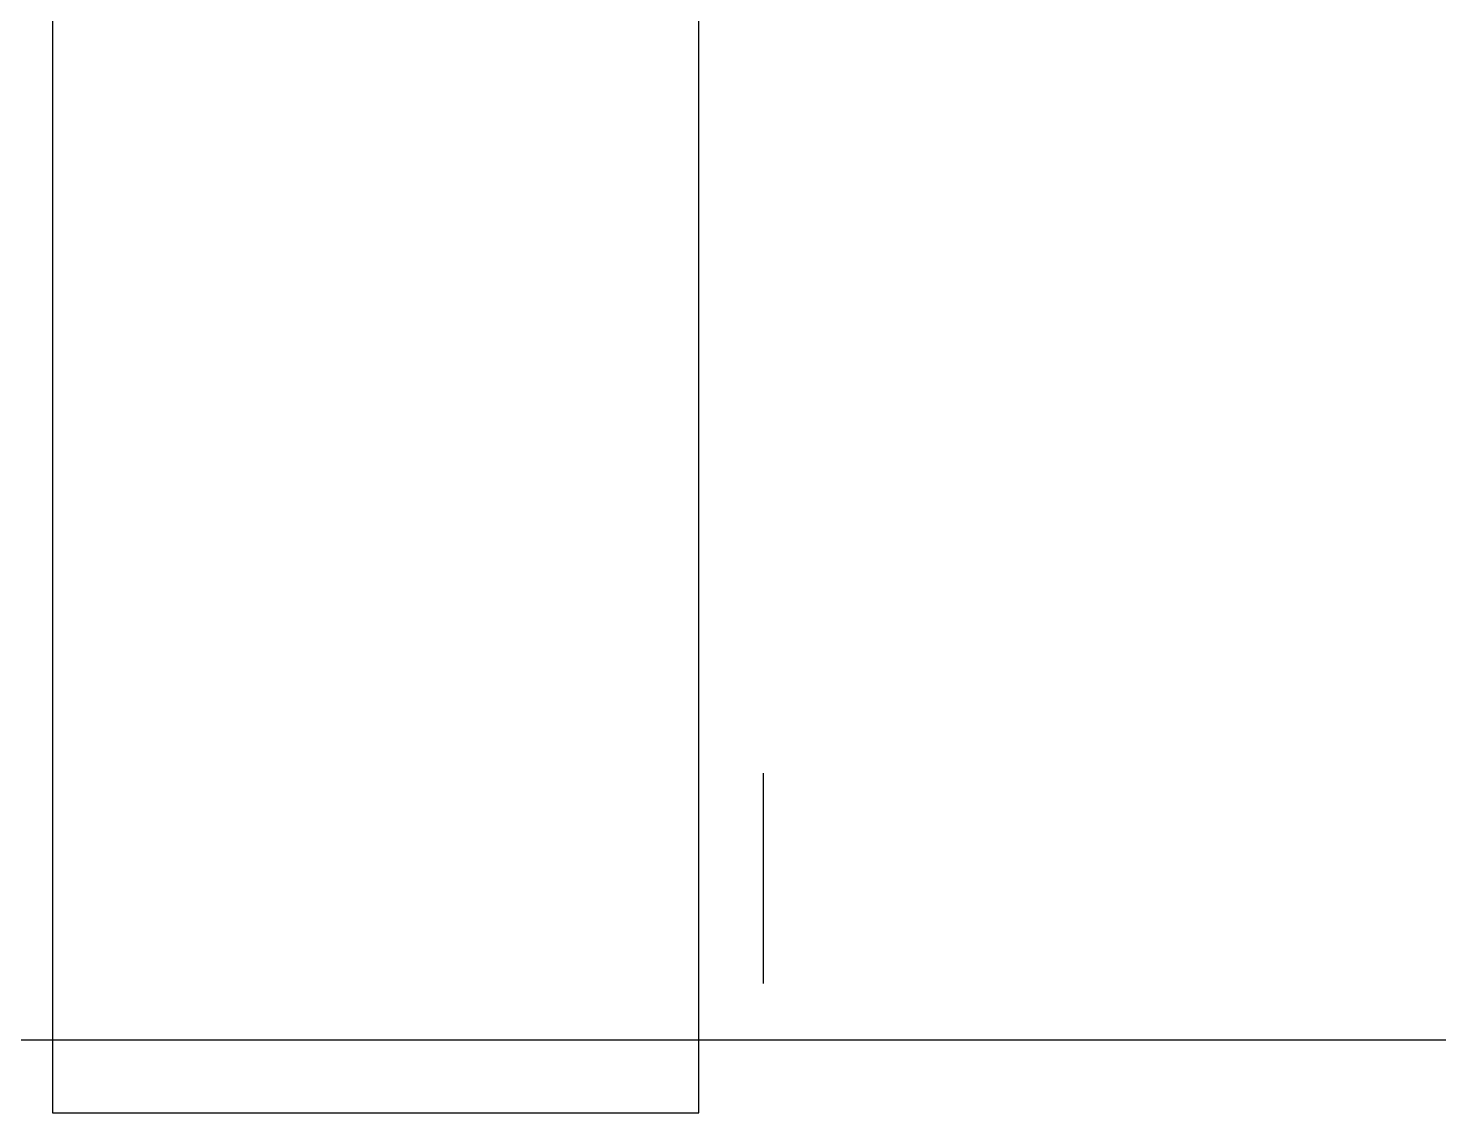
# Model space of a CAD drawing. Header units: inches. Extents: x 567429 to 582707, y 126347 to 133675.
# Drawn here: x 579596 to 579683.3, y 129371.7 to 129438.8 of the extents above; entities that cross this region are included whole.
import ezdxf

# ---------------------------------------------------------------- set-up
doc = ezdxf.new("R2010")
doc.units = ezdxf.units.IN
doc.header["$MEASUREMENT"] = 0
doc.layers.add('mobl', color=11, linetype='Continuous')

msp = doc.modelspace()

# ---------------------------------------------------------------- linework, layer by layer
at = {"layer": 'mobl', "color": 15}
for p, q in [((579597.486, 129471.703), (579597.486, 129371.703)), ((579637.486, 129371.703), (579637.486, 129471.703)), ((579641.486, 129379.703), (579641.486, 129392.703)), ((579767.486, 129376.203), (579567.486, 129376.203)), ((579597.486, 129371.703), (579637.486, 129371.703))]:
    msp.add_line(p, q, dxfattribs=at)

doc.saveas('drawing.dxf')
